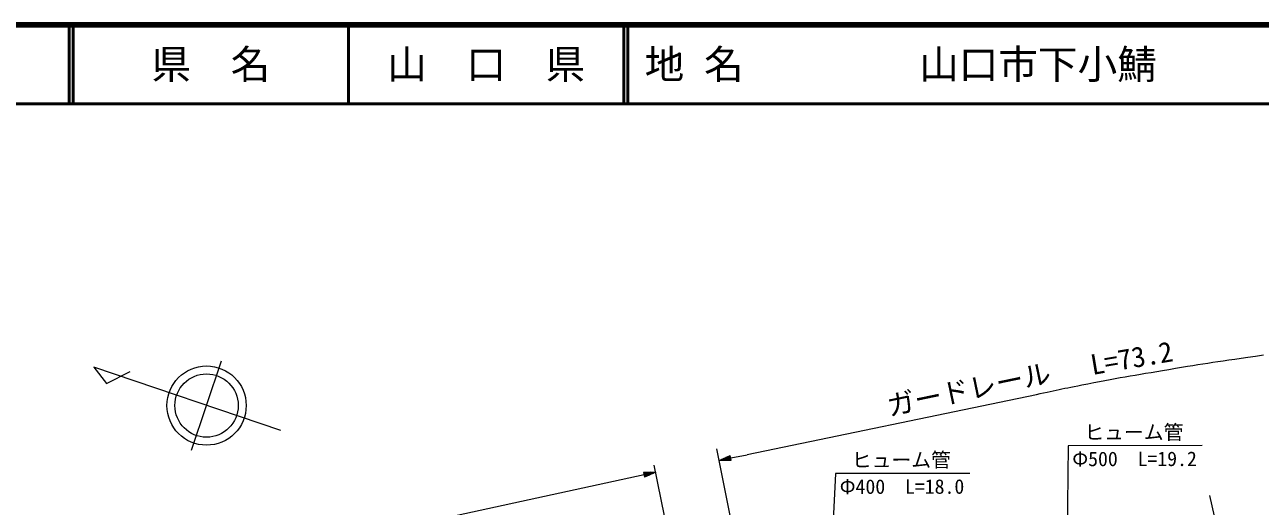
# Model space of a CAD drawing. Units: millimetres, scale not verified. Extents: x 40000 to 680000, y 20000 to 380000.
# Drawn here: x 292128 to 448087, y 319220 to 380000 of the extents above; entities that cross this region are included whole.
import ezdxf
from ezdxf.enums import TextEntityAlignment as Align

# ---------------------------------------------------------------- set-up
doc = ezdxf.new("R2010")
doc.units = ezdxf.units.MM
doc.header["$LTSCALE"] = 1000
for name, color, linetype, lineweight in [('M-BGD', 7, 'Continuous', 13), ('M-BMK-SRVR', 3, 'Continuous', 13), ('M-STR-HTXT', 7, 'Continuous', 13), ('M-TTL', 2, 'Continuous', 140), ('M-TTL-LINE', 7, 'Continuous', 50)]:
    doc.layers.add(name, color=color, linetype=linetype, lineweight=lineweight)
doc.layers.add('M-TTL-TXT', color=7, linetype='Continuous')
doc.styles.add('ＭＳ ゴシック', font='')
doc.styles.get('ＭＳ ゴシック').set_extended_font_data('MS Gothic')

msp = doc.modelspace()

# ---------------------------------------------------------------- linework, layer by layer
at = {"layer": 'M-BGD'}
msp.add_line((441690, 320562), (442960, 314890), dxfattribs=at)
at = {"layer": 'M-BMK-SRVR'}
for p, q in [((313163, 326299), (316984, 337578)), ((324448, 328768), (300848, 336764)), ((300848, 336764), (302460, 334736)), ((302460, 334736), (305442, 336247))]:
    msp.add_line(p, q, dxfattribs=at)
for radius in [5000, 4000]:
    msp.add_circle((315079, 331936), radius, dxfattribs=at)
at = {"layer": 'M-STR-HTXT'}
for p, q in [((418638, 333044), (383301, 325729)), ((383448, 306791), (379488, 326460)), ((423846, 326871), (423636, 310815)), ((440761, 326876), (423846, 326871)), ((376529, 300280), (371592, 324407)), ((379778, 325020), (381189, 325610)), ((379778, 325020), (381249, 325316)), ((379778, 325020), (381308, 325022)), ((381237, 325375), (380060, 325138)), ((381260, 325257), (380084, 325020)), ((380343, 325256), (381225, 325433)), ((380390, 325021), (381272, 325198)), ((381213, 325492), (380625, 325374)), ((381284, 325139), (380696, 325021)), ((380907, 325492), (381201, 325551)), ((381002, 325021), (381296, 325080)), ((381308, 325022), (381189, 325610)), ((381249, 325316), (383301, 325729)), ((370308, 323201), (265117, 300362)), ((371774, 323519), (370245, 323494)), ((370245, 323494), (370372, 322908)), ((370550, 323499), (370257, 323435)), ((370270, 323377), (370856, 323504)), ((371162, 323509), (370283, 323318)), ((370295, 323259), (371468, 323514)), ((371774, 323519), (370308, 323201)), ((370321, 323142), (371494, 323397)), ((371213, 323274), (370334, 323083)), ((370346, 323025), (370933, 323152)), ((370652, 323030), (370359, 322966)), ((371774, 323519), (370372, 322908)), ((394489, 323373), (393774, 309539)), ((411405, 323377), (394489, 323373))]:
    msp.add_line(p, q, dxfattribs=at)
msp.add_open_spline([(448510, 338279), (442718, 337446), (441210, 337233), (436547, 336458), (432240, 335742), (429824, 335346), (425542, 334493), (422840, 333954), (421965, 333776), (418638, 333044)], degree=3, knots=[0, 0, 0, 0, 1, 1, 1, 2, 2, 2, 3, 3, 3, 3], dxfattribs=at)
at = {"layer": 'M-TTL'}
msp.add_line((680000, 380000), (40000, 380000), dxfattribs=at)
at = {"layer": 'M-TTL-LINE'}
for p, q in [((297750, 380000), (297750, 370000)), ((298250, 380000), (298250, 370000)), ((333000, 380000), (333000, 370000)), ((367750, 380000), (367750, 370000)), ((368250, 380000), (368250, 370000)), ((40000, 370000), (680000, 370000))]:
    msp.add_line(p, q, dxfattribs=at)

# ---------------------------------------------------------------- texts
at = {"layer": 'M-STR-HTXT', "style": 'ＭＳ ゴシック'}
for s, rotation, p in [('L=73.2', 9.707, (427023, 335032)), ('ガードレール', 11.762, (401426, 329842))]:
    msp.add_text(s, height=2566, rotation=rotation, dxfattribs=at).set_placement(p, align=Align.BOTTOM_LEFT)
for s, p in [('ヒューム管', (432135, 328564)), ('ヒューム管', (402779, 325066)), ('Φ500\u3000L=19.2', (432216, 325206)), ('Φ400\u3000L=18.0', (402860, 321708))]:
    msp.add_text(s, height=1833, rotation=0.078, dxfattribs=at).set_placement(p, align=Align.MIDDLE_CENTER)
at = {"layer": 'M-TTL-TXT', "style": 'ＭＳ ゴシック'}
for s, p in [('県\u3000名', (315625, 375000)), ('山\u3000口\u3000県', (350375, 375000))]:
    msp.add_text(s, height=3666, dxfattribs=at).set_placement(p, align=Align.MIDDLE_CENTER)
for s, p in [('地 名', (370380, 375000)), ('山口市下小鯖', (405024, 375000))]:
    msp.add_text(s, height=3666, dxfattribs=at).set_placement(p, align=Align.MIDDLE_LEFT)

doc.saveas('drawing.dxf')
